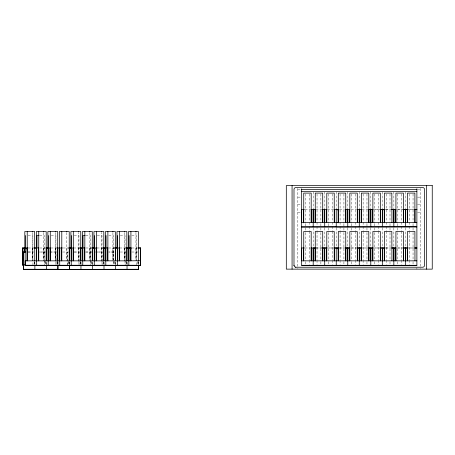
<?xml version="1.0" encoding="UTF-8"?>
<svg xmlns="http://www.w3.org/2000/svg" width="455" height="455" viewBox="0 0 455 455"><rect width="100%" height="100%" fill="white"/><g stroke="black" fill="none" stroke-linecap="round" stroke-linejoin="round"><path stroke-width="0.34" stroke-dasharray="2.27 1.71" d="M32.356 248.066L32.356 260.846L32.356 247.992L34.273 248.066M43.873 248.066L43.873 260.846L43.873 247.992L45.796 248.066M55.396 248.066L55.396 260.846L55.396 247.992L57.313 248.066M57.91 264.156L57.91 261.318M67.511 264.867L67.516 252.013L67.516 264.759M69.433 264.156L69.433 261.318M78.442 247.992L78.436 260.846L78.357 232.602M89.965 248.066L89.959 260.846L89.965 247.992L91.882 248.066M101.488 247.992L101.482 260.846L101.402 232.602M113.005 260.846L113.005 248.066M124.528 248.066L124.528 260.846L124.528 247.992L126.45 248.066M136.051 248.066L136.045 260.846L136.051 247.992L137.967 248.066M297.832 189.451L301.671 189.451M417.531 189.451L420.727 189.451M297.832 197.129L301.671 197.129M417.531 197.129L420.727 197.129M297.832 204.818L301.671 204.818M417.531 204.818L420.727 204.818M305.06 209.584L310.515 209.584M315.906 209.584L322.038 209.584M327.424 209.584L333.555 209.584M339.623 209.584L344.401 209.584M351.146 209.584L356.601 209.584M361.992 209.584L368.123 209.584M385.749 209.584L390.487 209.584M397.266 209.584L402.686 209.584L397.232 209.584M385.709 209.584L390.458 209.584M297.832 212.485L301.671 212.485M417.531 212.485L420.727 212.485M28.125 235.525L32.868 235.525L32.948 264.867M39.648 235.525L44.391 235.525L44.391 260.089M51.17 235.525L55.908 235.525L55.993 264.867M74.21 235.525L78.954 235.525L78.954 260.089M85.733 235.525L90.477 235.525L90.477 260.089M97.256 235.525L101.994 235.525L101.994 260.089M108.779 235.525L113.517 235.525L113.517 260.089M120.296 235.525L125.04 235.525L125.04 260.089M131.819 235.525L136.563 235.525L136.642 264.867M28.176 247.992L34.279 247.992M39.699 247.992L45.796 247.992M50.909 247.992L57.319 247.992M63.108 247.992L68.836 247.992M73.619 247.992L80.364 247.992M85.785 247.992L91.887 247.992M96.995 247.992L103.41 247.992M108.517 247.992L114.927 247.992M119.671 247.992L126.45 247.992M131.87 247.992L137.973 247.992M305.06 247.992L310.515 247.992M315.941 247.992L322.038 247.992M333.555 247.992L327.464 247.992L333.526 247.992M339.663 247.992L344.401 247.992L339.623 247.992M351.18 247.992L356.601 247.992M385.749 247.992L390.487 247.992M397.266 247.992L402.686 247.992L397.232 247.992M78.436 248.066L80.364 248.066M101.482 248.066L103.404 248.066M114.927 248.066L113.011 247.992L113.005 260.846M315.906 247.992L322.003 247.992M351.146 247.992L356.566 247.992M385.709 247.992L390.458 247.992M28.091 252.019L33.511 252.013M39.613 252.019L45.71 252.013L39.648 252.019M56.556 252.013L49.1 252.019L55.993 252.019L55.993 259.924M74.176 252.019L79.602 252.013M85.699 252.019L91.796 252.013M95.186 252.019L102.642 252.013M114.165 252.013L108.745 252.019L113.596 252.019L113.602 264.867M28.125 252.019L32.948 252.019M62.631 252.013L69.439 252.013M74.21 252.019L79.034 252.019L79.034 264.867M85.733 252.019L91.836 252.019M97.256 252.019L102.079 252.019L102.079 264.867M120.262 252.019L126.399 252.019M131.785 252.019L137.922 252.019M138.565 261.682L138.565 264.44M137.973 261.375L137.973 265.254M127.047 264.446L127.042 261.488L127.042 264.19M126.45 261.375L126.45 265.254M115.525 264.446L115.519 261.488L115.519 264.19M114.933 261.375L114.933 265.254M104.002 264.446L103.996 261.488L103.996 264.19M103.41 261.375L103.41 265.254M92.479 264.446L92.473 261.488L92.479 264.19M91.887 261.375L91.887 265.254M80.956 264.446L80.956 261.488L80.956 264.19M80.364 261.375L80.364 265.254M69.433 261.488L69.439 264.446M68.841 261.38L68.841 265.259M57.916 261.682L57.916 264.44M57.319 261.375L57.324 265.254M46.393 264.446L46.387 261.488L46.393 264.19M45.796 261.375L45.796 265.259M34.87 264.446L34.87 261.488L34.87 264.19M34.279 261.375L34.279 265.259M420.727 188.438L420.727 268.433M416.888 267.722L416.888 269.138M413.049 194.012L413.049 222.961M413.049 223.638L413.049 227.193M413.049 227.87L413.049 232.124M413.049 232.806L413.049 261.022M413.049 261.727L413.049 264.548M409.216 194.012L409.216 221.557M409.216 222.228L409.216 225.782M409.216 226.459L409.216 230.719M409.216 231.396L409.216 259.617M409.216 260.317L409.216 264.548M405.365 191.896L405.365 208.868M405.365 227.87L405.365 247.634M401.532 194.012L401.532 221.557M401.532 222.228L401.532 225.782M401.532 226.459L401.532 230.719M401.532 231.396L401.532 259.617M401.532 260.317L401.532 264.548M397.687 194.012L397.687 222.961M397.687 223.638L397.687 227.193M397.687 227.87L397.687 232.124M397.687 232.806L397.687 261.022M397.687 261.727L397.687 264.548M393.854 191.896L393.854 208.868M393.854 227.87L393.854 247.634M390.003 194.012L390.003 222.961M390.003 223.638L390.003 227.193M390.003 227.87L390.003 232.124M390.003 232.806L390.003 261.022M390.003 261.727L390.003 264.548M386.17 194.012L386.17 221.557M386.17 222.228L386.17 225.782M386.17 226.459L386.17 230.719M386.17 231.396L386.17 259.617M386.17 260.317L386.17 264.548M382.325 191.896L382.325 208.868M382.325 227.87L382.325 247.634M378.492 194.012L378.492 221.557M378.492 222.228L378.492 225.782M378.492 226.459L378.492 230.719M378.492 231.396L378.492 259.617M378.492 260.317L378.492 264.548M374.641 194.012L374.641 222.961M374.641 223.638L374.641 227.193M374.641 227.87L374.641 232.124M374.641 232.806L374.641 261.022M374.641 261.727L374.641 264.548M370.808 191.896L370.808 208.868M370.808 227.87L370.808 247.634M366.963 194.012L366.963 222.961M366.963 223.638L366.963 227.193M366.963 227.87L366.963 232.124M366.963 232.806L366.963 261.022M366.963 261.727L366.963 264.548M363.13 194.012L363.13 221.557M363.13 222.228L363.13 225.782M363.13 226.459L363.13 230.719M363.13 231.396L363.13 259.617M363.13 260.317L363.13 264.548M359.279 191.896L359.279 208.868M359.279 227.87L359.279 247.634M355.446 194.012L355.446 221.557M355.446 222.228L355.446 225.782M355.446 226.459L355.446 230.719M355.446 231.396L355.446 259.617M355.446 260.317L355.446 264.548M351.601 194.012L351.601 222.961M351.601 223.638L351.601 227.193M351.601 227.87L351.601 232.124M351.601 232.806L351.601 261.022M351.601 261.727L351.601 264.548M347.768 191.896L347.768 208.868M347.768 227.87L347.768 247.634M343.917 194.012L343.917 222.961M343.917 223.638L343.917 227.193M343.917 227.87L343.917 232.124M343.917 232.806L343.917 261.022M343.917 261.727L343.917 264.548M340.084 194.012L340.084 221.557M340.084 222.228L340.084 225.782M340.084 226.459L340.084 230.719M340.084 231.396L340.084 259.617M340.084 260.317L340.084 264.548M336.239 191.896L336.239 208.868M336.239 227.87L336.239 247.634M332.4 194.012L332.4 221.557M332.4 222.228L332.4 225.782M332.4 226.459L332.4 230.719M332.4 231.396L332.4 259.617M332.4 260.317L332.4 264.548M328.555 194.012L328.555 222.961M328.555 223.638L328.555 227.193M328.555 227.87L328.555 232.124M328.555 232.806L328.555 261.022M328.555 261.727L328.555 264.548M324.722 191.896L324.722 208.868M324.722 227.87L324.722 247.634M320.877 194.012L320.877 222.961M320.877 223.638L320.877 227.193M320.877 227.87L320.877 232.124M320.877 232.806L320.877 261.022M320.877 261.727L320.877 264.548M317.038 194.012L317.038 221.557M317.038 222.228L317.038 225.782M317.038 226.459L317.038 230.719M317.038 231.396L317.038 259.617M317.038 260.317L317.038 264.548M313.194 191.896L313.194 208.868M313.194 227.87L313.194 247.634M309.36 194.012L309.36 221.557M309.36 222.228L309.36 225.782M309.36 226.459L309.36 230.719M309.36 231.396L309.36 259.617M309.36 260.317L309.36 264.548M305.515 194.012L305.515 222.961M305.515 223.638L305.515 227.193M305.515 227.87L305.515 232.124M305.515 232.806L305.515 261.022M305.515 261.727L305.515 264.548M297.832 188.438L297.832 268.433M138.565 261.488L138.565 264.19M137.967 261.488L137.967 264.719M135.965 232.602L135.965 259.737M126.45 261.488L126.45 264.719M125.119 252.019L125.119 264.867M125.04 261.022L125.04 264.383M124.448 232.602L124.448 259.737M114.927 261.488L114.927 264.719M113.517 261.022L113.517 264.383M112.925 232.602L112.925 259.737M103.404 261.488L103.404 264.719M101.994 261.022L101.994 264.383M91.882 261.488L91.882 264.719M90.556 252.019L90.556 264.867M90.477 261.022L90.477 264.383M89.88 232.602L89.88 259.737M80.359 261.488L80.359 264.719M78.954 261.022L78.954 264.383M69.439 261.926L69.439 264.753M68.841 261.488L68.841 264.719M66.919 247.992L66.919 260.846M66.84 232.602L66.84 259.737M57.91 261.488L57.916 264.759M57.319 261.488L57.319 264.719M55.993 261.022L55.993 264.304M55.317 232.602L55.317 259.737M45.796 261.488L45.796 264.719M44.471 252.019L44.471 264.867M44.391 261.022L44.391 264.383M43.794 232.602L43.794 259.737M34.273 261.488L34.273 264.719M32.271 232.602L32.271 259.737M379.646 209.584L373.549 209.584L379.612 209.584M414.209 209.584L408.112 209.584L414.175 209.584M368.123 247.992L362.026 247.992L368.089 247.992M379.646 247.992L373.549 247.992L379.612 247.992M414.209 247.992L408.112 247.992L414.175 247.992"/><path stroke-width="0.68" d="M22.756 265.254L22.756 247.992L27.863 247.992M24.672 249.3L24.678 247.992L24.672 252.115M27.072 249.3L27.072 247.992L27.072 260.846M61.635 249.3L61.635 247.992L61.635 260.846M96.204 249.3L96.204 247.992L96.204 260.846M130.767 249.3L130.767 247.992L130.767 260.846M303.593 249.3L303.593 247.992L303.593 260.846M303.593 222.745L303.593 222.381M303.593 210.898L303.593 209.584L303.593 222.785M338.156 222.745L338.156 222.381M338.156 210.898L338.156 209.584L338.156 222.785M338.156 249.3L338.156 247.992L338.156 260.846M384.242 249.3L384.242 247.992L384.242 260.846M384.242 222.745L384.242 222.381M384.242 210.898L384.242 209.584L384.242 222.785M36.195 248.003L34.273 248.066M47.718 248.003L46.433 248.066M70.758 248.003L68.836 248.066M82.281 248.003L80.364 247.992M93.804 248.003L91.882 248.066M105.327 247.992L103.404 248.066M116.85 248.003L114.927 247.992M128.367 248.003L126.444 248.066M138.451 247.992L140.368 247.992L138.337 247.992M140.373 260.732L128.85 260.846L128.845 247.992L130.767 248.003M24.678 248.003L22.756 248.066M22.756 260.846L22.756 247.992L22.756 265.367M138.565 265.134L138.565 269.388L23.347 269.388L23.341 252.019L25.378 252.019M140.368 265.362L140.368 247.992L140.368 265.367L25.156 265.367L25.15 247.992M34.876 269.275L34.87 264.867M36.679 265.254L36.673 247.992L36.673 260.846L128.85 260.846M46.393 269.275L46.393 264.867M48.202 265.254L48.196 247.992L48.196 260.846M57.91 269.388L57.91 264.867L57.91 269.394L138.57 269.275M59.724 265.254L59.719 247.992L59.719 260.846M69.433 269.388L69.433 264.867L69.439 269.28M71.242 265.254L71.236 247.992L71.242 260.846M80.962 269.275L80.956 264.867M82.764 265.254L82.759 247.992L82.759 260.846M92.479 269.275L92.479 264.867M94.287 265.254L94.282 247.992L94.282 260.846M104.002 269.275L103.996 264.867M105.81 265.254L105.805 247.992L105.805 260.846M115.525 269.275L115.519 264.867M117.333 265.254L117.322 247.992L117.327 260.846M127.047 269.275L127.042 264.867M128.85 265.254L128.845 247.992M313.199 226.846L313.194 209.584L313.194 222.444L416.888 222.438M324.722 226.846L324.711 209.584L324.716 222.444M336.239 226.846L301.671 226.96L416.894 226.846L336.239 226.96L336.234 209.584M347.762 226.846L347.757 209.584L347.757 222.444M359.285 226.846L359.279 209.584L359.279 222.444M370.808 226.846L370.802 209.584L372.833 209.584M382.325 226.846L382.319 209.584L382.325 222.444M393.848 226.846L393.842 209.584L393.842 222.444M405.371 226.846L405.365 209.584L405.365 222.444M293.993 265.299L294.47 266.738L295.909 267.221M313.194 222.438L301.671 222.444L301.671 209.584L304.384 209.584M36.673 260.846L25.156 260.846L25.156 265.367M416.888 260.846L301.671 260.846L301.671 247.992L304.384 247.992M301.671 189.451L416.888 189.451M301.676 191.367L416.888 191.367M311.157 209.584L315.264 209.584M322.68 209.584L326.787 209.584M334.203 209.584L338.947 209.584M345.726 209.584L349.827 209.584M357.249 209.584L361.35 209.584M368.766 209.584L372.873 209.584M380.323 209.584L384.39 209.584M391.84 209.584L395.913 209.584M403.363 209.584L407.435 209.584M414.886 209.584L416.888 209.584L414.852 209.584M380.289 209.584L385.032 209.584M391.812 209.584L395.878 209.584M403.335 209.584L407.401 209.584M38.971 235.525L36.94 235.525L36.94 247.685M85.057 235.525L83.026 235.525L83.026 247.685M34.273 247.992L38.743 247.992M46.165 247.992L50.266 247.992M57.319 247.992L62.432 247.992M68.841 247.992L73.306 247.992M80.052 247.992L84.829 247.992M91.882 247.992L96.995 247.992M103.404 247.992L107.875 247.992M114.615 247.992L119.398 247.992M126.45 247.992L131.558 247.992M311.157 247.992L315.264 247.992L313.194 247.992L313.194 265.367M326.787 247.992L322.714 247.992L326.747 247.992M338.304 247.992L334.237 247.992L338.947 247.992M349.827 247.992L345.754 247.992L349.793 247.992M361.35 247.992L357.277 247.992L361.315 247.992M368.8 247.992L372.873 247.992M380.323 247.992L384.39 247.992M391.84 247.992L395.913 247.992M403.363 247.992L407.435 247.992M414.886 247.992L416.888 247.992L414.852 247.992M368.766 247.992L372.833 247.992M380.289 247.992L385.032 247.992M391.812 247.992L395.878 247.992M403.335 247.992L407.401 247.992M23.341 252.019L25.264 252.019M25.264 264.873L23.347 264.873L23.347 269.388M25.156 265.254L140.373 265.254M301.671 265.299L416.888 265.299M295.46 267.221L422.649 267.221A1.922 1.922 0 0 0 424.566 265.299L424.566 189.451A1.922 1.922 0 0 0 422.649 187.528L295.909 187.528A1.922 1.922 0 0 0 293.993 189.451L293.993 265.748M23.353 269.28L57.916 269.275M405.365 260.846L405.365 247.992L405.365 265.367M393.842 260.846L393.842 247.992L393.842 265.367M382.325 260.846L382.319 247.992L382.325 265.367M370.797 209.584L370.802 222.444M370.802 260.846L370.797 247.992L370.802 265.367M359.279 260.846L359.279 247.992L359.279 265.367M347.757 260.846L347.757 247.992L347.757 265.367M336.234 247.992L336.239 265.367M324.716 260.846L324.711 247.992L324.716 265.367M313.188 247.992L313.194 260.846M426.489 185.606L426.489 269.138M416.888 188.808L416.888 265.362L301.671 265.367L301.676 188.808M414.966 209.584L414.966 222.438M414.886 222.438L414.886 193.096L407.435 193.096L407.435 222.438M414.966 260.846L414.886 231.504L407.435 231.504L407.435 260.846M407.282 209.584L407.288 222.438M407.282 247.992L407.288 260.846M403.443 209.584L403.448 222.438M403.443 247.992L403.448 260.846M403.363 222.438L403.363 193.096L395.913 193.096L395.913 222.438M403.363 260.846L403.363 231.504L395.913 231.504L395.913 260.846M395.765 209.584L395.765 222.438M395.765 247.992L395.765 260.846M391.926 222.438L391.84 193.096L384.39 193.096L384.39 222.785M391.926 260.846L391.84 231.504L384.39 231.504L384.39 260.846M380.403 209.584L380.403 222.438M380.403 247.992L380.403 260.846M380.323 222.438L380.323 193.096L372.873 193.096L372.873 222.438M380.323 260.846L380.323 231.504L372.873 231.504L372.873 260.846M372.719 209.584L372.719 222.438M372.719 247.992L372.719 260.846M368.88 209.584L368.88 222.438M368.88 247.992L368.88 260.846M368.8 222.438L368.8 193.096L361.35 193.096L361.35 222.438M368.8 260.846L368.8 231.504L361.35 231.504L361.35 260.846M361.196 209.584L361.196 222.438M361.196 247.992L361.196 260.846M357.357 209.584L357.357 222.438M357.357 247.992L357.357 260.846M357.277 222.438L357.277 193.096L349.827 193.096L349.827 222.438M357.277 260.846L357.277 231.504L349.827 231.504L349.827 260.846M349.673 209.584L349.679 222.438M349.673 247.992L349.679 260.846M345.834 209.584L345.84 222.438M345.834 247.992L345.84 260.846M345.754 222.438L345.754 193.096L338.304 193.096L338.304 222.785M345.754 260.846L345.754 231.504L338.304 231.504L338.304 260.846M334.317 209.584L334.317 222.438M334.317 247.992L334.317 260.846M334.237 222.438L334.237 193.096L326.787 193.096L326.787 222.438M334.237 260.846L334.237 231.504L326.787 231.504L326.787 260.846M326.633 209.584L326.633 222.438M326.633 247.992L326.633 260.846M322.794 209.584L322.794 222.438M322.794 247.992L322.794 260.846M322.714 222.438L322.714 193.096L315.264 193.096L315.264 222.438M322.714 260.846L322.714 231.504L315.264 231.504L315.264 260.846M315.11 209.584L315.11 222.438M315.11 247.992L315.11 260.846M311.271 209.584L311.271 222.438M311.271 247.992L311.271 260.846M311.192 222.438L311.192 193.096L303.741 193.096L303.741 222.785M311.192 260.846L311.192 231.504L303.741 231.504L303.741 260.846M292.07 185.606L292.07 269.138M138.565 264.867L138.565 269.388M138.451 260.846L138.365 231.504L128.515 231.504L128.515 248.055M135.965 231.504L135.965 231.811M130.915 231.504L130.915 260.846M129.112 235.525L129.112 247.685M126.928 247.992L126.928 260.846M126.848 260.846L126.848 231.504L116.998 231.504L116.998 248.055M124.448 231.504L124.448 231.811M119.398 231.504L119.398 260.846M119.244 247.992L119.244 260.846M117.589 235.525L117.589 247.685M115.405 247.992L115.405 260.846M115.325 260.846L115.325 231.504L105.475 231.504L105.475 248.055M112.925 231.504L112.925 231.811M107.875 231.504L107.875 260.846M107.721 247.992L107.721 260.846M106.066 235.525L106.066 247.685M103.882 247.992L103.882 260.846M103.803 260.846L103.803 231.504L93.952 231.504L93.952 248.055M101.402 231.504L101.402 231.811M96.352 231.504L96.352 260.846M94.543 235.525L94.543 247.685M92.359 247.992L92.365 260.846M92.28 260.846L92.28 231.504L82.429 231.504L82.429 248.055M89.88 231.504L89.88 231.811M84.829 231.504L84.829 260.846M84.681 247.992L84.681 260.846M80.842 247.992L80.842 260.846M80.757 260.846L80.757 231.504L70.906 231.504L70.906 248.055M78.357 231.504L78.357 231.811M73.306 231.504L73.306 260.846M73.158 247.992L73.158 260.846M71.503 235.525L71.503 247.685M69.319 247.992L69.319 260.846M69.24 260.846L69.24 231.504L59.389 231.504L59.389 248.055M66.84 231.504L66.84 231.811M61.789 231.504L61.789 260.846M57.796 247.992L57.796 260.846M57.717 260.846L57.717 231.504L47.866 231.504L47.866 248.055M55.317 231.504L55.317 231.811M50.266 231.504L50.266 260.846M50.113 247.992L50.118 260.846M48.458 235.525L48.458 247.685M46.273 247.992L46.273 260.846M46.194 260.846L46.194 231.504L36.343 231.504L36.343 248.055M43.794 231.504L43.794 231.811M38.743 231.504L38.743 260.846M38.59 247.992L38.595 260.846M34.756 260.846L34.671 231.504L24.82 231.504L24.82 252.309M32.271 231.504L32.271 231.811M27.22 231.504L27.22 260.846M25.417 235.525L25.417 247.685M432.25 185.606L286.309 185.606L286.309 269.138L432.25 269.138L432.25 185.606"/></g></svg>
